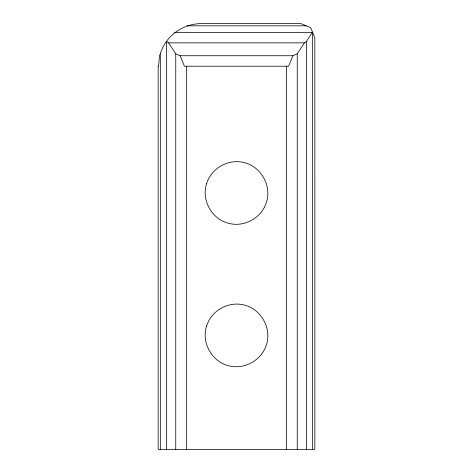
<?xml version="1.0" encoding="UTF-8"?>
<svg xmlns="http://www.w3.org/2000/svg" width="473" height="473" viewBox="0 0 473 473"><rect width="100%" height="100%" fill="white"/><g stroke="black" fill="none" stroke-linecap="round" stroke-linejoin="round"><path stroke-width="0.71" d="M312.665 449.35L312.482 32.063L306.492 41.352L304.417 42.86L297.251 53.774L292.923 55.737L288.554 66.226L184.446 66.226L180.077 55.737L175.749 53.774L168.583 42.86L166.508 41.352L166.508 449.35M160.335 53.774C165.408 36.451 182.081 24.2 200.002 23.65L300.952 23.65L310.66 27.671L314.835 37.745L314.835 449.35L158.165 449.35L158.165 66.226L158.603 66.226L159.472 55.737L160.335 53.774L160.335 449.35M312.665 32.507L174.649 32.513M187.018 25.814L306.179 25.814M168.583 42.86L304.417 42.86M180.077 55.737L292.923 55.737M306.492 41.352L306.492 449.35M297.251 53.774L297.251 449.35M286.348 66.226L286.348 449.35M186.652 66.226L186.652 449.35M175.749 53.774L175.749 449.35M206.701 183.305C200.842 200.292 212.342 220.217 229.984 223.634C245.191 227.01 261.622 217.521 266.299 202.669C272.158 185.682 260.658 165.757 243.016 162.34C227.809 158.963 211.378 168.447 206.701 183.305M206.701 325.726C200.842 342.718 212.342 362.637 229.984 366.061C245.191 369.431 261.622 359.947 266.299 345.095C272.158 328.102 260.658 308.183 243.016 304.76C227.809 301.39 211.378 310.873 206.701 325.726"/></g></svg>
